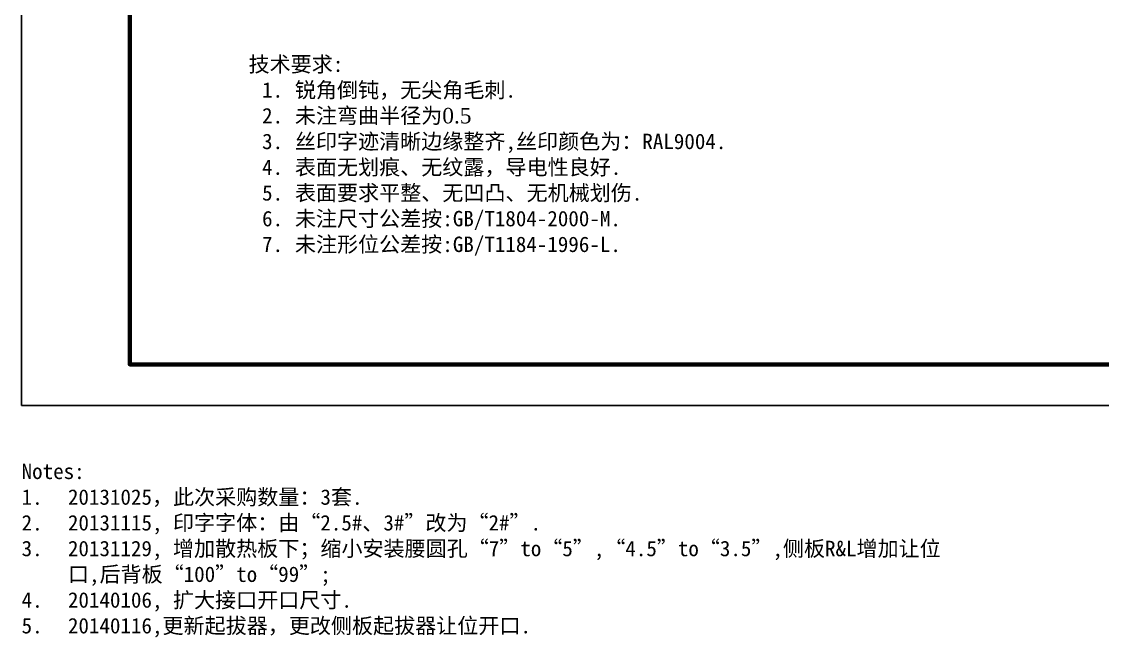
# Model space of a CAD drawing. Header units: millimetres. Extents: x -107 to 2261, y -1356 to -911.
# Drawn here: x 160.6 to 370.6, y -1253.1 to -1133.4 of the extents above; entities that cross this region are included whole.
import ezdxf
from ezdxf.enums import TextEntityAlignment as Align

# ---------------------------------------------------------------- set-up
doc = ezdxf.new("R2010")
doc.units = ezdxf.units.MM
for name, color, linetype, lineweight in [('AM_5', 3, 'Continuous', 25), ('AM_6', 2, 'Continuous', 35), ('AM_6 @ 1', 2, 'Continuous', 35), ('AM_8', 1, 'Continuous', 25)]:
    doc.layers.add(name, color=color, linetype=linetype, lineweight=lineweight)
doc.styles.add('fs', font='SIMFANG.TTF')
doc.styles.get("Standard").update_dxf_attribs({"font": 'ISOCP.SHX', "bigfont": 'gbcbig.shx'})
doc.styles.add('tnr', font='TIMES.TTF')

# ---------------------------------------------------------------- blocks, each defined once
blk = doc.blocks.new('BH-BORDER-A3')
at = {"lineweight": 100, "ltscale": 0.4}
blk.add_lwpolyline([(410, 8), (21, 8), (21, 289), (410, 289)], close=True, dxfattribs=at)
at = {"layer": 'AM_8', "ltscale": 0.4}
blk.add_lwpolyline([(0, 0), (420, 0), (420, 297), (0, 297)], close=True, dxfattribs=at)
at = {"layer": 'AM_6', "linetype": 'ByBlock', "ltscale": 0.4}
blk.add_attdef('TBA-2477AF-ME-00-00-00', text='', height=3, rotation=180, dxfattribs=at).set_placement((49.57, 286.31), align=Align.CENTER)

msp = doc.modelspace()

# ---------------------------------------------------------------- block references
at = {"layer": 'AM_5', "lineweight": 0}
msp.add_blockref('BH-BORDER-A3', (160.564, -1208.001), dxfattribs=at)

# ---------------------------------------------------------------- texts
at = {"layer": 'AM_6 @ 1', "color": 2, "char_height": 3, "attachment_point": 1}
for s, width, insert, style in [('{\\fFangSong_GB2312|b0|i0|c134|p49;\\C256;技术要求:\\P\\pi-9,l11.625,t9;1.^I锐角倒钝，无尖角毛刺.\\P2.^I未注弯曲半径为\\fTimes New Roman|b0|i0|c186|p18;0.5\\fFangSong_GB2312|b0|i0|c134|p49;\\P3.^I丝印字迹清晰边缘整齐,丝印颜色为：RAL9004.\\P4.^I表面无划痕、无纹露，导电性良好.\\P5.^I表面要求平整、无凹凸、无机械划伤.\\P6.^I未注尺寸公差按:GB/T1804-2000-M.\\P7.^I未注形位公差按:GB/T1184-1996-L.}', 182.96321, (204.661, -1140.148), 'tnr'), ('Notes:\\P\\pi-9,l9,t9;1.^I20131025，此次采购数量：3套.\\P2.^I20131115, 印字字体：由“2.5#、3#”改为“2#”.\\P3.^I20131129, 增加散热板下；缩小安装腰圆孔“7”to“5”,“4.5”to“3.5”,侧板R&L增加让位口,后背板“100”to“99”;\\P4.^I20140106, 扩大接口开口尺寸.\\P5.^I20140116,更新起拔器，更改侧板起拔器让位开口.', 181.65924, (160.564, -1219.281), 'fs')]:
    msp.add_mtext_dynamic_manual_height_columns(s, width=width, gutter_width=12.5, heights=[0], dxfattribs=dict(at, insert=insert, style=style))

doc.saveas('drawing.dxf')
